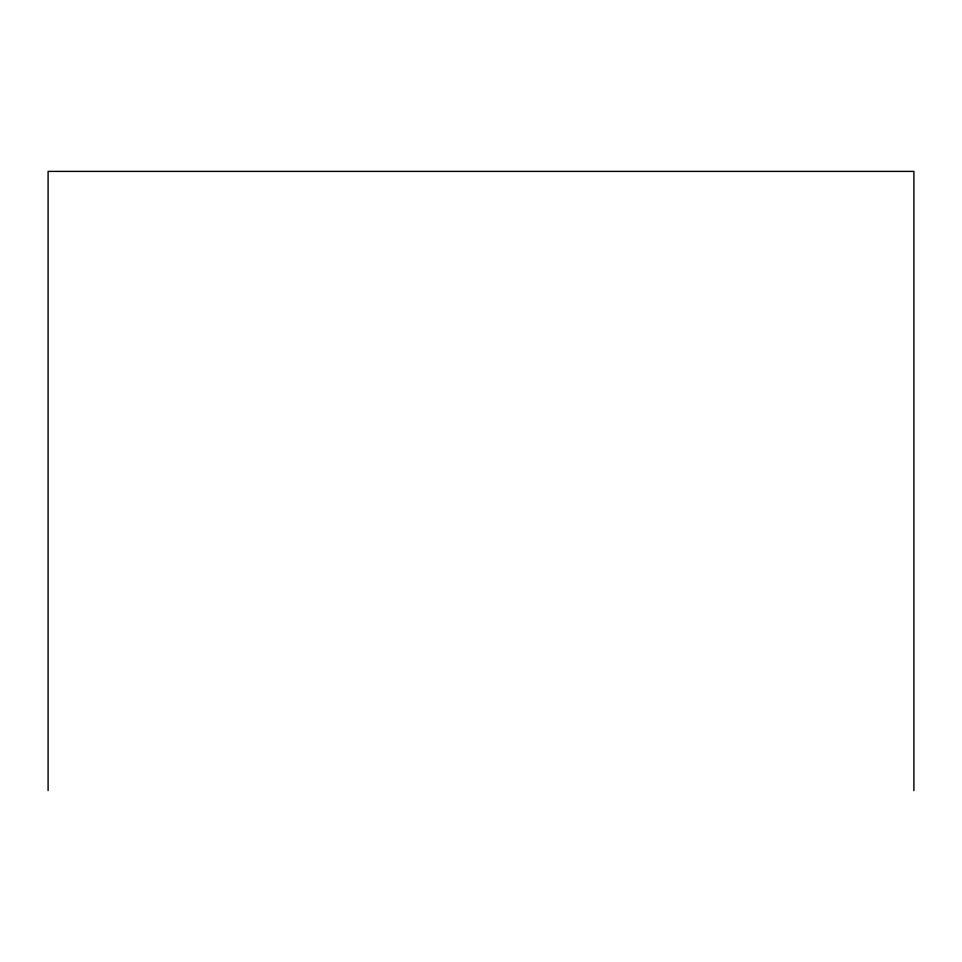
<?xml version="1.0" encoding="UTF-8"?>
<svg xmlns="http://www.w3.org/2000/svg" width="962" height="962" viewBox="0 0 962 962"><rect width="100%" height="100%" fill="white"/><g stroke="black" fill="none" stroke-linecap="round" stroke-linejoin="round"><path stroke-width="1.44" d="M913.9 790.596L913.9 171.404L48.1 171.404L48.1 790.596"/></g></svg>
